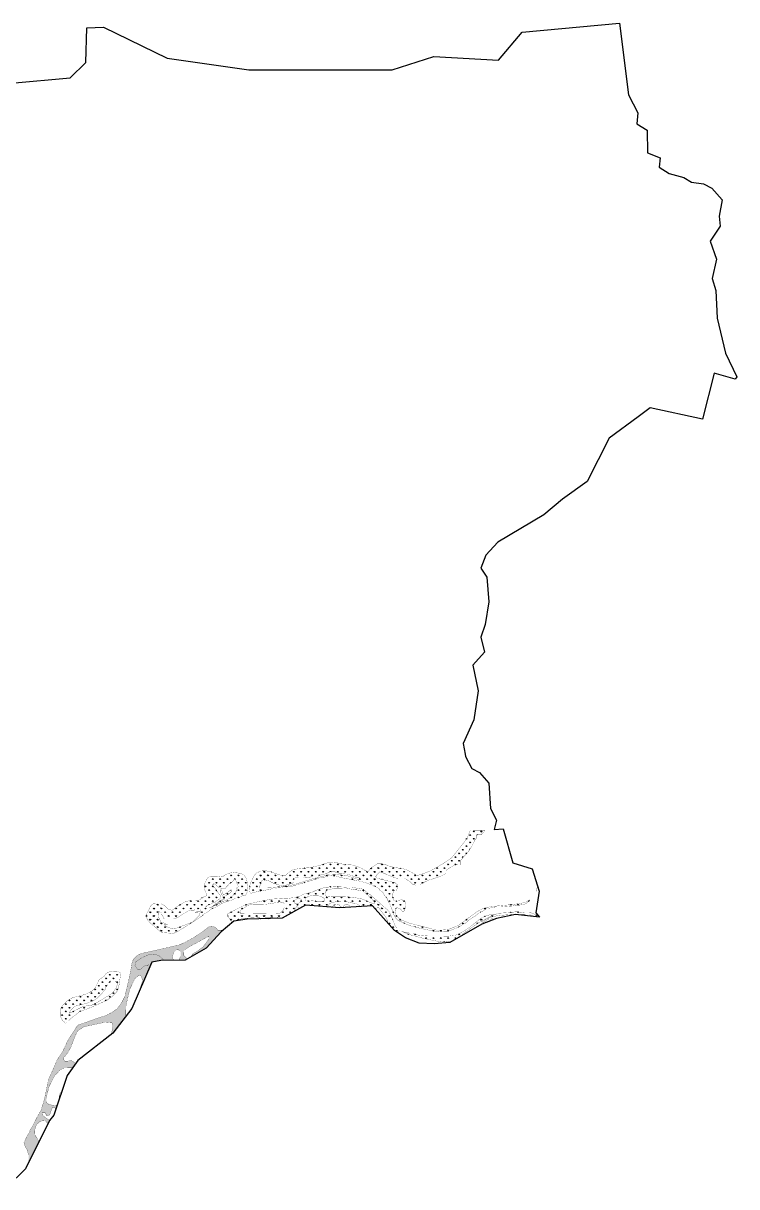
# Model space of a CAD drawing. Header units: metres. Extents: x 325786 to 333768, y 1791370 to 1815015.
# Drawn here: x 330284 to 333768, y 1809332 to 1815015 of the extents above; entities that cross this region are included whole.
import ezdxf

# ---------------------------------------------------------------- set-up
doc = ezdxf.new("R2010")
doc.units = ezdxf.units.M
doc.layers.add('MANGROOVES BUFFER ZONE', color=120, linetype='Continuous')

msp = doc.modelspace()

# ---------------------------------------------------------------- hatches: boundary and pattern name
at = {"layer": 'MANGROOVES BUFFER ZONE'}
h = msp.add_hatch(dxfattribs=at)
h.set_pattern_fill('GRASS', color=256)
h.paths.add_polyline_path([(332098.8, 1810817.9), (332050.3, 1810829.7), (332012, 1810839.1), (332003.8, 1810847.8), (332009, 1810850.4), (332009.1, 1810854.4), (332017.2, 1810862.5), (332017.2, 1810866.5), (332021.3, 1810866.5), (332025.4, 1810870.5), (332033.4, 1810866.4), (332041.5, 1810866.3), (332045.5, 1810862.2), (332049.5, 1810862.2), (332057.6, 1810858.1), (332097.9, 1810841.6), (332114, 1810837.4), (332150.4, 1810837.2), (332162.4, 1810829), (332170.5, 1810824.9), (332178.5, 1810816.7), (332186.5, 1810808.6), (332194.6, 1810808.5), (332198.6, 1810804.4), (332218.8, 1810804.3), (332222.9, 1810808.3), (332235.1, 1810816.3), (332251.3, 1810824.2), (332259.4, 1810828.2), (332295.9, 1810840), (332320.2, 1810847.9), (332344.5, 1810859.9), (332348.6, 1810863.9), (332348.7, 1810876), (332356.8, 1810884), (332377.1, 1810896), (332389.3, 1810904), (332397.4, 1810903.9), (332401.5, 1810907.9), (332405.5, 1810903.8), (332417.6, 1810903.8), (332417.8, 1810924), (332421.8, 1810928), (332425.9, 1810932), (332430, 1810940), (332446.3, 1810956.1), (332454.4, 1810964.1), (332462.6, 1810976.1), (332474.9, 1810996.3), (332491.3, 1811028.5), (332495.4, 1811032.5), (332495.5, 1811040.6), (332499.5, 1811044.6), (332499.6, 1811048.6), (332503.6, 1811052.6), (332523.8, 1811052.5), (332523.9, 1811056.5), (332527.9, 1811060.5), (332538.3, 1811072.5), (332467.6, 1811073), (332450.9, 1811035.4), (332436.3, 1811013.5), (332409.9, 1810981.4), (332377.5, 1810940.4), (332330.8, 1810908.5), (332271.9, 1810874.6), (332208.7, 1810852.1), (332195.6, 1810859.1), (332162.8, 1810877.5), (332140, 1810885.7), (332101.7, 1810890.9), (332074.2, 1810897.3), (332048.9, 1810907.5), (332031.2, 1810910.1), (332011.6, 1810909.2), (331998.9, 1810900.7), (331982.2, 1810888.3), (331967.2, 1810870.4), (331953.7, 1810877.4), (331929.4, 1810891), (331892.3, 1810903.9), (331863, 1810905.5), (331833.6, 1810910.2), (331799.6, 1810918.9), (331770.2, 1810914.2), (331729.2, 1810900.8), (331679.2, 1810890.2), (331654.5, 1810888.9), (331625.4, 1810885.7), (331600.7, 1810880.3), (331579.3, 1810866.4), (331562.5, 1810850.9), (331548.1, 1810851.5), (331508.7, 1810865.1), (331485.4, 1810872.6), (331465.4, 1810876.1), (331444.3, 1810874.5), (331423.2, 1810865.1), (331410.9, 1810851.2), (331399.3, 1810826.3), (331391.3, 1810808.8), (331388.8, 1810790.5), (331390.3, 1810773.8), (331394.2, 1810765), (331410.3, 1810770.2), (331491.3, 1810785.8), (331503.4, 1810789.7), (331515.5, 1810789.6), (331527.7, 1810793.6), (331551.9, 1810793.4), (331552, 1810797.4), (331576.2, 1810797.2), (331600.5, 1810801.1), (331608.6, 1810805), (331612.7, 1810805), (331653.2, 1810816.8), (331657.2, 1810816.8), (331661.3, 1810820.8), (331673.4, 1810820.7), (331673.4, 1810824.7), (331677.5, 1810824.7), (331693.7, 1810828.6), (331730.1, 1810840.5), (331746.3, 1810844.4), (331754.4, 1810844.3), (331778.7, 1810852.2), (331815, 1810847.9), (331851.3, 1810839.5), (331855.4, 1810839.5), (331891.7, 1810831.1), (331919.9, 1810826.8), (331952.2, 1810818.5), (331988.5, 1810806.1), (332020.7, 1810789.7), (332024.7, 1810781.6), (332040.7, 1810769.3), (332052.7, 1810749), (332060.7, 1810740.9), (332060.7, 1810736.8), (332076.6, 1810708.4), (332088.5, 1810676), (332096.4, 1810655.7), (332104.4, 1810643.5), (332116.4, 1810631.3), (332128.5, 1810627.2), (332144.6, 1810618.9), (332176.8, 1810606.6), (332225.2, 1810594.1), (332285.7, 1810581.5), (332310, 1810577.2), (332342.3, 1810581), (332358.5, 1810580.9), (332382.8, 1810588.8), (332411.2, 1810600.7), (332435.5, 1810616.7), (332439.6, 1810620.7), (332439.6, 1810616.6), (332468.1, 1810640.6), (332488.4, 1810652.6), (332508.7, 1810668.6), (332524.9, 1810676.6), (332549.3, 1810692.5), (332557.4, 1810692.5), (332597.8, 1810700.2), (332626.1, 1810700), (332674.6, 1810703.7), (332694.9, 1810707.6), (332707, 1810707.5), (332727.2, 1810711.4), (332739.4, 1810715.3), (332747.5, 1810723.3), (332755.6, 1810727.3), (332757.7, 1810733.4), (332734.1, 1810720.9), (332705.7, 1810715.2), (332647.3, 1810708.4), (332569.8, 1810701.2), (332526, 1810689.8), (332500.2, 1810675.8), (332407.8, 1810608.3), (332360.1, 1810589), (332309.5, 1810584.3), (332172.3, 1810619.1), (332125.3, 1810637.4), (332105.2, 1810657.5), (332099.9, 1810683.3), (332107, 1810695.8), (332124.6, 1810690.5), (332136.8, 1810675.8), (332145.4, 1810680.1), (332153.3, 1810705.2), (332147.2, 1810728.6), (332129.3, 1810735.1), (332108.8, 1810726.1), (332094.8, 1810730.1), (332086.6, 1810757.7), (332092.7, 1810779.2), (332108.1, 1810780.6), (332113.1, 1810806.1)])
h.paths.add_polyline_path([(331927.2, 1810839.4), (331924, 1810834.6), (331911.6, 1810835.5), (331870.8, 1810850.2), (331811.1, 1810858.9), (331780, 1810858.4), (331759.6, 1810851.8), (331708.4, 1810840), (331652.4, 1810822.4), (331599.3, 1810806.6), (331543.7, 1810798.4), (331485.2, 1810793.6), (331440.9, 1810793), (331436.6, 1810794.9), (331451.2, 1810830.5), (331459.3, 1810830.5), (331483.5, 1810826.2), (331507.7, 1810813.9), (331511.7, 1810813.9), (331519.7, 1810809.8), (331523.8, 1810809.8), (331535.9, 1810805.6), (331539.9, 1810801.5), (331543.9, 1810801.5), (331584.4, 1810809.3), (331584.4, 1810813.3), (331596.6, 1810813.2), (331600.6, 1810817.2), (331604.7, 1810821.2), (331604.8, 1810833.4), (331608.9, 1810837.4), (331612.9, 1810841.4), (331617, 1810841.4), (331629.1, 1810845.3), (331653.4, 1810845.1), (331661.4, 1810841), (331669.5, 1810840.9), (331677.6, 1810844.9), (331685.7, 1810844.9), (331697.9, 1810848.8), (331726.1, 1810848.6), (331730.2, 1810852.6), (331738.3, 1810856.6), (331758.6, 1810860.4), (331778.8, 1810868.4), (331791, 1810872.3), (331803.1, 1810872.2), (331811.2, 1810868.1), (331827.3, 1810863.9), (331839.4, 1810863.9), (331855.5, 1810859.7), (331867.7, 1810859.6), (331879.8, 1810855.5), (331899.9, 1810847.2), (331912, 1810843.1), (331920.1, 1810843)], flags=16)
h = msp.add_hatch(dxfattribs=at)
h.set_pattern_fill('GRASS', color=256)
h.paths.add_polyline_path([(332770.1, 1810884.4), (332767.3, 1810885.3), (332770.6, 1810882.9)])
h = msp.add_hatch(dxfattribs=at)
h.set_pattern_fill('GRASS', color=256)
h.paths.add_polyline_path([(331374.3, 1810836.1), (331361.6, 1810855.1), (331342.7, 1810863.6), (331310.4, 1810867.2), (331289.4, 1810863.8), (331273.3, 1810857.6), (331257.2, 1810845.7), (331231.5, 1810849), (331201.9, 1810849.3), (331185.8, 1810843.2), (331178.3, 1810830), (331167.2, 1810807.9), (331168, 1810788.7), (331176.2, 1810768.4), (331180.9, 1810754), (331157, 1810744.4), (331140.6, 1810729), (331097, 1810730.1), (331071.3, 1810722.5), (331038, 1810703.1), (331011.3, 1810682.7), (330989.7, 1810689.8), (330977.1, 1810702.9), (330958.1, 1810714.7), (330933.4, 1810715.2), (330916.3, 1810713.5), (330904.7, 1810702.4), (330895.2, 1810680.1), (330884.1, 1810661.2), (330888.7, 1810640.6), (330895, 1810629.1), (330958.4, 1810574.3), (330992.5, 1810571.5), (331000.6, 1810567.3), (331020.8, 1810571.2), (331028.9, 1810575.2), (331033, 1810575.2), (331057.4, 1810591.1), (331077.6, 1810603.1), (331081.7, 1810607.1), (331097.9, 1810615.1), (331102, 1810619.1), (331110.6, 1810624.7), (331074, 1810611.4), (331037.1, 1810597.1), (331012.3, 1810591.6), (330985.4, 1810602.1), (330972.3, 1810612), (330984.8, 1810611.9), (330988.8, 1810615.9), (330980.8, 1810616), (330972.7, 1810620.1), (330957, 1810624.2), (330943.5, 1810652.1), (330942.7, 1810676.9), (330944.9, 1810676.9), (330952.9, 1810672.8), (330957, 1810672.8), (330956.9, 1810664.7), (330964.9, 1810656.5), (330968.9, 1810644.4), (330972.9, 1810640.3), (331017.3, 1810640), (331029.5, 1810643.9), (331045.7, 1810651.9), (331062, 1810663.9), (331078.2, 1810671.8), (331082.3, 1810675.8), (331090.4, 1810679.8), (331098.5, 1810683.8), (331118.7, 1810683.6), (331122.8, 1810687.6), (331151.1, 1810687.4), (331148.4, 1810675.3), (331130.8, 1810675.4), (331122.6, 1810671.5), (331146.9, 1810671.3), (331147.6, 1810671.4), (331145, 1810659.8), (331110.6, 1810624.7), (331150.8, 1810651), (331163, 1810659), (331158.9, 1810659.1), (331171.1, 1810667), (331179.2, 1810671), (331195.5, 1810683), (331199.5, 1810687), (331223.9, 1810699), (331227.9, 1810698.9), (331252.3, 1810714.9), (331280.7, 1810726.8), (331309, 1810734.7), (331321.2, 1810742.6), (331333.3, 1810742.6), (331357.7, 1810754.5), (331361.7, 1810754.5), (331369.7, 1810757), (331378.2, 1810772.1), (331381.5, 1810797.6)])
h.paths.add_polyline_path([(331232.8, 1810799.9), (331240.8, 1810791.8), (331244.8, 1810791.8), (331244.8, 1810783.7), (331248.7, 1810775.6), (331248.7, 1810771.5), (331252.6, 1810759.4), (331260.6, 1810747.2), (331260.6, 1810739.1), (331256.5, 1810735.1), (331224, 1810715.1), (331203.7, 1810697.9), (331175.4, 1810699.3), (331179.5, 1810703.4), (331203.8, 1810715.3), (331207.9, 1810719.3), (331216, 1810719.2), (331244.4, 1810739.2), (331248.5, 1810747.3), (331248.5, 1810751.3), (331236.5, 1810767.6), (331220.6, 1810791.9), (331216.5, 1810792), (331208.6, 1810808.2), (331212.6, 1810808.2), (331212.7, 1810812.2), (331216.7, 1810812.2)], flags=16)
h.paths.add_polyline_path([(331248.8, 1810787.7), (331256.9, 1810787.6), (331273.1, 1810791.5), (331281.3, 1810803.6), (331285.3, 1810803.6), (331285.4, 1810807.6), (331289.4, 1810811.6), (331293.5, 1810811.6), (331313.8, 1810831.6), (331318.2, 1810838), (331333.8, 1810799.1), (331332, 1810795.1), (331329.7, 1810795.1), (331325.6, 1810791.1), (331328.7, 1810788), (331322.4, 1810773.8), (331307, 1810753.4), (331290.5, 1810740.8), (331204.8, 1810698.5), (331224, 1810711.1), (331256.5, 1810731), (331268.6, 1810739), (331268.7, 1810751.1), (331272.8, 1810755.2), (331285, 1810759.1), (331297.2, 1810771.1), (331301.3, 1810775.1), (331297.3, 1810783.3), (331297.3, 1810779.2), (331293.2, 1810779.2), (331264.8, 1810759.3), (331260.7, 1810759.3), (331256.8, 1810771.4)], flags=16)
h = msp.add_hatch(dxfattribs=at)
h.set_pattern_fill('GRASS', color=256)
h.paths.add_polyline_path([(331606.6, 1810727.2), (331611.4, 1810734.1), (331624.9, 1810741), (331635.7, 1810740), (331641.2, 1810736.2), (331640.2, 1810726.8), (331631.9, 1810718.5), (331622.5, 1810713.6), (331610, 1810716.8)], flags=16)
h.paths.add_polyline_path([(331558.7, 1810713.4), (331558.7, 1810697.9), (331553.2, 1810683.4), (331539.7, 1810669.6), (331526.6, 1810665.1), (331501.1, 1810664.4), (331344.4, 1810666.8), (331346.5, 1810684.1), (331359.6, 1810692.7), (331384.8, 1810707.9), (331411.4, 1810713), (331435.2, 1810712.3), (331467.6, 1810712), (331519.4, 1810719.9), (331551.5, 1810723)], flags=16)
h.paths.add_polyline_path([(331661, 1810742.1), (331679, 1810751.8), (331702.6, 1810755.2), (331721.3, 1810755.2), (331745.6, 1810746.2), (331757.4, 1810737.9), (331753.5, 1810727.1), (331733.1, 1810726.8), (331716.1, 1810726.8), (331706.8, 1810730), (331683.9, 1810727.9), (331664.5, 1810730)], flags=16)
h.paths.add_polyline_path([(331526.9, 1810647.8), (331532.1, 1810640.2), (331530, 1810630.9), (331533.5, 1810624), (331541.1, 1810614.6), (331540.3, 1810607.5), (331538.4, 1810607.6), (331514.1, 1810607.8), (331510.1, 1810611.8), (331510.1, 1810615.9), (331506.1, 1810615.9), (331506.1, 1810619.9), (331506.3, 1810636.1), (331502.2, 1810636.1), (331478, 1810636.3), (331478, 1810640.4), (331469.9, 1810640.4), (331469.9, 1810636.4), (331449.7, 1810636.6), (331441.6, 1810636.6), (331433.5, 1810636.7), (331429.5, 1810636.7), (331413.3, 1810632.8), (331401.2, 1810632.9), (331393.1, 1810633), (331385, 1810629), (331381, 1810633.1), (331376.9, 1810633.1), (331376.9, 1810629), (331360.7, 1810629.2), (331360.8, 1810637.3), (331348.6, 1810633.3), (331340.6, 1810633.4), (331340.6, 1810637.4), (331356.3, 1810643.7), (331396.4, 1810645.4), (331444.5, 1810648.2), (331481.2, 1810648.9), (331508.9, 1810648.5)], flags=16)
h.paths.add_polyline_path([(331757.6, 1810759.8), (331758.3, 1810772.6), (331770.1, 1810782.3), (331799.9, 1810788.9), (331861, 1810789.9), (331942.6, 1810777.5), (331987.7, 1810736.9), (331997.8, 1810725.1), (332000.6, 1810718.5), (331998.5, 1810712.9), (331992.2, 1810715.4), (331932.9, 1810740), (331866.2, 1810749), (331818, 1810748.3), (331792.6, 1810748.3), (331763.8, 1810751.4)], flags=16)
h.paths.add_polyline_path([(332097.5, 1810583.6), (332112.8, 1810573.4), (332120.1, 1810582.8), (332108, 1810595), (332100.1, 1810607.2), (332092.1, 1810627.4), (332080.2, 1810655.8), (332068.3, 1810680.2), (332044.2, 1810700.6), (331980, 1810757.7), (331972, 1810761.8), (331943.9, 1810786.2), (331915.6, 1810790.5), (331887.4, 1810794.8), (331867.2, 1810794.9), (331794.5, 1810799.5), (331786.4, 1810799.6), (331774.2, 1810795.7), (331762.1, 1810795.8), (331713.5, 1810780), (331697.3, 1810772), (331648.7, 1810760.3), (331636.5, 1810752.3), (331608.1, 1810744.4), (331604.1, 1810744.5), (331575.8, 1810740.6), (331551.5, 1810740.8), (331494.9, 1810737.2), (331418, 1810721.7), (331369.4, 1810709.9), (331328.9, 1810690), (331284.2, 1810666.1), (331278.9, 1810663), (331286.9, 1810647.5), (331298.2, 1810634.1), (331299.6, 1810618.5), (331312.7, 1810629.6), (331340.6, 1810634.1), (331340.6, 1810633.4), (331348.6, 1810633.3), (331360.8, 1810637.3), (331360.7, 1810629.2), (331376.9, 1810629), (331376.9, 1810633.1), (331381, 1810633.1), (331385, 1810629), (331393.1, 1810633), (331413.3, 1810632.8), (331429.5, 1810636.7), (331469.9, 1810636.4), (331469.9, 1810640.4), (331478, 1810640.4), (331478, 1810636.3), (331506.3, 1810636.1), (331506.1, 1810615.9), (331510.1, 1810615.9), (331510.1, 1810611.8), (331514.1, 1810607.8), (331540.3, 1810607.5), (331541.1, 1810614.6), (331533.5, 1810624), (331530, 1810630.9), (331532.1, 1810640.2), (331529.7, 1810643.7), (331547.7, 1810644.2), (331607.7, 1810677.7), (331606.7, 1810679.3), (331614.6, 1810691.8), (331617.6, 1810701.3), (331624.6, 1810698.1), (331632.3, 1810691.4), (331662.1, 1810708), (331829.4, 1810694.5), (331990.1, 1810703.9)])
h.paths.add_polyline_path([(331829.4, 1810694.5), (331933.7, 1810700.6), (331933.7, 1810700.6), (331914.6, 1810712.8), (331884.6, 1810720.1), (331850.2, 1810726.4), (331825.1, 1810727), (331800.7, 1810722.5), (331780.2, 1810715.9), (331770.1, 1810699.9), (331769.8, 1810699.3)])
h.paths.add_polyline_path([(331829.4, 1810694.5), (331877.3, 1810697.3), (331877.3, 1810697.5), (331878.7, 1810704.4), (331868.6, 1810711.1), (331855.4, 1810710.4), (331849.1, 1810704.4), (331846, 1810698.5), (331840.4, 1810697.1), (331833.5, 1810700.6), (331827.5, 1810708.6), (331819.9, 1810711.1), (331802.1, 1810708.3), (331792.7, 1810700.3), (331791.6, 1810697.6)])
h.paths.add_polyline_path([(332005.8, 1810686.2), (332063.7, 1810621.5), (332062.7, 1810634.7), (332048.8, 1810657), (332028.9, 1810682.8), (332017.4, 1810698.1), (332006.9, 1810690.8)])
h = msp.add_hatch(dxfattribs=at)
h.set_pattern_fill('GRASS', color=256)
h.paths.add_polyline_path([(331829.4, 1810694.5), (331877.3, 1810697.3), (331877.3, 1810697.5), (331878.7, 1810704.4), (331868.6, 1810711.1), (331855.4, 1810710.4), (331849.1, 1810704.4), (331846, 1810698.5), (331840.4, 1810697.1), (331833.5, 1810700.6), (331827.5, 1810708.6), (331819.9, 1810711.1), (331802.1, 1810708.3), (331792.7, 1810700.3), (331791.6, 1810697.6)])
h = msp.add_hatch(dxfattribs=at)
h.set_pattern_fill('GRASS', color=256)
h.paths.add_polyline_path([(332426.7, 1810560), (332429.8, 1810567.2), (332507.8, 1810621.3), (332559.7, 1810649.8), (332610.6, 1810657.5), (332675.7, 1810663), (332756.7, 1810661.2), (332787.3, 1810651.4), (332805, 1810649.5), (332798.7, 1810657.2), (332783.4, 1810662.4), (332763.3, 1810670.7), (332735, 1810670.9), (332698.7, 1810675.2), (332690.6, 1810675.3), (332654.2, 1810671.5), (332601.6, 1810667.9), (332593.5, 1810663.9), (332577.3, 1810664), (332545, 1810656.2), (332520.6, 1810644.3), (332504.4, 1810632.3), (332459.6, 1810596.3), (332447.4, 1810588.3), (332406.8, 1810564.3), (332390.6, 1810560.4), (332386.6, 1810560.5), (332362.3, 1810556.6), (332257.3, 1810557.4), (332208.8, 1810561.9), (332200.8, 1810566), (332188.7, 1810570.1), (332172.5, 1810570.2), (332156.4, 1810574.4), (332148.3, 1810574.5), (332136.2, 1810578.6), (332160.3, 1810566.3), (332247.1, 1810543.4), (332321.7, 1810528.6), (332356.1, 1810532.4), (332373.2, 1810530.8), (332374.3, 1810530.1)])
h = msp.add_hatch(dxfattribs=at)
h.set_pattern_fill('GRASS', color=256)
h.paths.add_polyline_path([(331085.2, 1810445.5), (331068.2, 1810461.5), (331067.5, 1810483.3), (331079.1, 1810494.5), (331105.3, 1810510.2), (331190, 1810555.8), (331188.9, 1810539.5), (331161.6, 1810504), (331136.5, 1810485), (331109.3, 1810468.1), (331105.2, 1810456.8), (331178, 1810497.7), (331250.4, 1810576.8), (331260.2, 1810585.1), (331260, 1810585.1), (331234.3, 1810586), (331223.6, 1810599), (331205.6, 1810604.9), (331193.1, 1810604.3), (331154.2, 1810574.2), (331117.6, 1810550.3), (331081.1, 1810530.3), (331048.7, 1810514.4), (330947.5, 1810491), (330894.8, 1810479.3), (330882.7, 1810475.3), (330874.6, 1810475.4), (330850.3, 1810467.5), (330838.1, 1810459.5), (330825.9, 1810447.5), (330817.7, 1810435.4), (330813.5, 1810419.3), (330809.3, 1810391), (330800.9, 1810350.7), (330792.5, 1810314.4), (330780, 1810261.9), (330763.5, 1810229.7), (330751.3, 1810213.6), (330743.1, 1810201.6), (330718.7, 1810185.6), (330690.3, 1810169.7), (330641.7, 1810153.9), (330552.6, 1810122.3), (330544.4, 1810114.2), (330532.1, 1810094.1), (330515.8, 1810070), (330499.4, 1810041.8), (330474.7, 1809989.5), (330450.2, 1809953.3), (330425.5, 1809896.9), (330405, 1809852.6), (330404.9, 1809844.5), (330388.1, 1809763.8), (330371.5, 1809707.4), (330351, 1809671.2), (330326.4, 1809622.9), (330322.3, 1809618.9), (330318.2, 1809614.9), (330314.1, 1809602.8), (330318.1, 1809602.7), (330305.9, 1809586.7), (330287, 1809547.1), (330293.7, 1809526.5), (330304, 1809510.5), (330310.2, 1809486.9), (330310.9, 1809453.5), (330360.3, 1809551.9), (330354.8, 1809564.4), (330341.5, 1809584.5), (330339.9, 1809607.8), (330346.8, 1809631.7), (330365.9, 1809652.3), (330390.8, 1809655.5), (330404.7, 1809640.2), (330412.4, 1809655.5), (330409.3, 1809658.4), (330378.8, 1809680.4), (330376.7, 1809693.2), (330391.1, 1809693.7), (330399.2, 1809678.2), (330413.6, 1809683.6), (330418.9, 1809699.6), (330426.4, 1809719.9), (330441.4, 1809716.2), (330442.8, 1809710.5), (330450.2, 1809732.2), (330440.9, 1809727.9), (330430.2, 1809729.5), (330407.9, 1809735.7), (330397.2, 1809743.8), (330396.2, 1809767.8), (330410.6, 1809822.9), (330435.2, 1809871.5), (330463, 1809902), (330482.8, 1809912.2), (330525.4, 1809913.5), (330540.6, 1809935.1), (330517.7, 1809949.1), (330500.4, 1809945.9), (330487.5, 1809945.9), (330480, 1809955.1), (330481.1, 1809964.2), (330488.1, 1809970.1), (330503.1, 1809989.5), (330517.1, 1810015.8), (330534.9, 1810062.1), (330548.9, 1810093.3), (330580.6, 1810113.7), (330683.4, 1810135.7), (330717.3, 1810132.5), (330721.6, 1810118), (330714.4, 1810076), (330722, 1810081.8), (330786.9, 1810166.3), (330784.5, 1810165.5), (330786.1, 1810219.1), (330804, 1810297), (330828.4, 1810347.3), (330846.8, 1810364.1), (330859.8, 1810361.4), (330867.2, 1810340.7), (330846.7, 1810276.7), (330912.1, 1810428.6), (330956.4, 1810438.1), (331019, 1810438.7), (331018.5, 1810440.4), (331010.7, 1810451.3), (331019.2, 1810475.5), (331032.8, 1810489.1), (331041, 1810490.1), (331052.9, 1810481.9), (331052.9, 1810459.5), (331043.6, 1810439), (331074, 1810439.2)])
h = msp.add_hatch(dxfattribs=at)
h.set_pattern_fill('GRASS', color=256)
h.paths.add_polyline_path([(330690.9, 1810242.4), (330703.1, 1810250.4), (330719.4, 1810262.4), (330739.7, 1810282.4), (330743.8, 1810290.5), (330748, 1810302.6), (330752.1, 1810318.7), (330760.3, 1810376.2), (330747.4, 1810383), (330720.7, 1810384.4), (330696.1, 1810380), (330686, 1810370.8), (330676.3, 1810358), (330655.1, 1810344.7), (330635, 1810302.9), (330619.3, 1810288.3), (330587.6, 1810272), (330552.1, 1810263.1), (330521.9, 1810254.4), (330499.3, 1810241.4), (330482.6, 1810225.2), (330468.7, 1810206.9), (330464, 1810186), (330464.5, 1810165.2), (330477.5, 1810143.2), (330492, 1810130.8), (330500.2, 1810138.8), (330516.5, 1810154.9), (330532.7, 1810166.9), (330549, 1810178.9), (330557.1, 1810186.9), (330569.3, 1810190.8), (330609.8, 1810206.7), (330638.2, 1810218.6)])
h.paths.add_polyline_path([(330533.1, 1810211.3), (330541.2, 1810215.3), (330557.4, 1810219.2), (330601.9, 1810231), (330618.1, 1810238.9), (330622.2, 1810238.9), (330646.6, 1810254.9), (330654.7, 1810262.9), (330666.9, 1810274.9), (330675.1, 1810287), (330683.2, 1810295), (330687.4, 1810307.1), (330695.6, 1810319.2), (330699.6, 1810319.1), (330699.7, 1810327.2), (330707.8, 1810331.2), (330711.8, 1810335.2), (330711.9, 1810339.2), (330732.1, 1810339.1), (330732, 1810335), (330740.1, 1810330.9), (330744.1, 1810326.9), (330746.6, 1810326.8), (330736, 1810300.7), (330718.3, 1810277.6), (330684.7, 1810256.4), (330641.3, 1810230.7), (330614.2, 1810217.4), (330604.8, 1810219.9), (330569.3, 1810209.5), (330533.3, 1810191.8), (330508.6, 1810180.2), (330508.6, 1810183.2), (330516.8, 1810195.3)], flags=16)

# ---------------------------------------------------------------- linework, layer by layer
at = {"color": 3}
msp.add_lwpolyline([(330225.1, 1814722.8), (330513.4, 1814749.1), (330589.4, 1814823.4), (330594, 1814992.9), (330675.1, 1814996.6), (330986.2, 1814845.3), (331385.9, 1814787.6), (332085.4, 1814787.3), (332289.4, 1814853.3), (332604.8, 1814834.2), (332721.2, 1814972.2), (333195.4, 1815015.1), (333239.7, 1814664.9), (333285.2, 1814578.1), (333281, 1814523.3), (333330.7, 1814492.5), (333332.6, 1814381.5), (333394.3, 1814358.1), (333389.5, 1814312.6), (333439, 1814281.6), (333510.1, 1814262.1), (333547.1, 1814238.8), (333606.4, 1814231.5), (333647.4, 1814208.9), (333696.9, 1814153.5), (333682.4, 1814072.7), (333687.1, 1814024.9), (333637.8, 1813951.6), (333669.6, 1813863.2), (333648.4, 1813769.1), (333666.4, 1813709.8), (333673, 1813574.7), (333713.7, 1813403.2), (333768.3, 1813288.8), (333760.8, 1813277.3), (333658.3, 1813305.8), (333600.8, 1813081.6), (333345.5, 1813137.1), (333286.7, 1813093.4), (333145.6, 1812988.3), (333038.2, 1812777.7), (332917.5, 1812690.8), (332826.3, 1812613.4), (332602.3, 1812480.3), (332543.2, 1812417.1), (332518.7, 1812353), (332547.4, 1812309.5), (332557.1, 1812189.7), (332539.8, 1812077.8), (332519.2, 1812016.2), (332536.3, 1811943.7), (332479.4, 1811880.6), (332506, 1811755.3), (332483.9, 1811613.7), (332432.1, 1811497.5), (332442.2, 1811445), (332444.5, 1811433.3), (332474.8, 1811374.4), (332511.3, 1811356.4), (332557.4, 1811302.9), (332565.1, 1811179.3), (332594.9, 1811122.5), (332583.2, 1811076.7), (332628.1, 1811080.9), (332674.6, 1810914), (332770.1, 1810884.4), (332803.4, 1810776), (332787.9, 1810670.5), (332805, 1810649.5), (332688.1, 1810662.1), (332595.6, 1810643.3), (332524.1, 1810615.7), (332366.5, 1810525.7), (332290.1, 1810518.1), (332217.5, 1810521.9), (332150.8, 1810548.2), (332097.5, 1810583.6), (331990.1, 1810703.9), (331829.4, 1810694.5), (331662.1, 1810708), (331547.7, 1810644.2), (331377.9, 1810640.1), (331312.7, 1810629.6), (331250.4, 1810576.8), (331178, 1810497.7), (331074, 1810439.2), (330956.4, 1810438.1), (330912.1, 1810428.6), (330814.9, 1810202.9), (330722, 1810081.8), (330550.7, 1809949.5), (330499.1, 1809875.9), (330433.1, 1809681.9), (330412.3, 1809655.5), (330294.3, 1809420.5), (330205.8, 1809332.5)], dxfattribs=at)
at = {"layer": 'MANGROOVES BUFFER ZONE', "const_width": 1}
for points in [[(332098.8, 1810817.9), (332050.3, 1810829.7), (332012, 1810839.1), (332003.8, 1810847.8), (332009, 1810850.4), (332009.1, 1810854.4), (332017.2, 1810862.5), (332017.2, 1810866.5), (332021.3, 1810866.5), (332025.4, 1810870.5), (332033.4, 1810866.4), (332041.5, 1810866.3), (332045.5, 1810862.2), (332049.5, 1810862.2), (332057.6, 1810858.1), (332097.9, 1810841.6), (332114, 1810837.4), (332150.4, 1810837.2), (332162.4, 1810829), (332170.5, 1810824.9), (332178.5, 1810816.7), (332186.5, 1810808.6), (332194.6, 1810808.5), (332198.6, 1810804.4), (332218.8, 1810804.3), (332222.9, 1810808.3), (332235.1, 1810816.3), (332251.3, 1810824.2), (332259.4, 1810828.2), (332295.9, 1810840), (332320.2, 1810847.9), (332344.5, 1810859.9), (332348.6, 1810863.9), (332348.7, 1810876), (332356.8, 1810884), (332377.1, 1810896), (332389.3, 1810904), (332397.4, 1810903.9), (332401.5, 1810907.9), (332405.5, 1810903.8), (332417.6, 1810903.8), (332417.8, 1810924), (332421.8, 1810928), (332425.9, 1810932), (332430, 1810940), (332446.3, 1810956.1), (332454.4, 1810964.1), (332462.6, 1810976.1), (332474.9, 1810996.3), (332491.3, 1811028.5), (332495.4, 1811032.5), (332495.5, 1811040.6), (332499.5, 1811044.6), (332499.6, 1811048.6), (332503.6, 1811052.6), (332523.8, 1811052.5), (332523.9, 1811056.5), (332527.9, 1811060.5), (332538.3, 1811072.5), (332467.6, 1811073), (332450.9, 1811035.4), (332436.3, 1811013.5), (332409.9, 1810981.4), (332377.5, 1810940.4), (332330.8, 1810908.5), (332271.9, 1810874.6), (332208.7, 1810852.1), (332195.6, 1810859.1), (332162.8, 1810877.5), (332140, 1810885.7), (332101.7, 1810890.9), (332074.2, 1810897.3), (332048.9, 1810907.5), (332031.2, 1810910.1), (332011.6, 1810909.2), (331998.9, 1810900.7), (331982.2, 1810888.3), (331967.2, 1810870.4), (331953.7, 1810877.4), (331929.4, 1810891), (331892.3, 1810903.9), (331863, 1810905.5), (331833.6, 1810910.2), (331799.6, 1810918.9), (331770.2, 1810914.2), (331729.2, 1810900.8), (331679.2, 1810890.2), (331654.5, 1810888.9), (331625.4, 1810885.7), (331600.7, 1810880.3), (331579.3, 1810866.4), (331562.5, 1810850.9), (331548.1, 1810851.5), (331508.7, 1810865.1), (331485.4, 1810872.6), (331465.4, 1810876.1), (331444.3, 1810874.5), (331423.2, 1810865.1), (331410.9, 1810851.2), (331399.3, 1810826.3), (331391.3, 1810808.8), (331388.8, 1810790.5), (331390.3, 1810773.8), (331394.2, 1810765), (331410.3, 1810770.2), (331491.3, 1810785.8), (331503.4, 1810789.7), (331515.5, 1810789.6), (331527.7, 1810793.6), (331551.9, 1810793.4), (331552, 1810797.4), (331576.2, 1810797.2), (331600.5, 1810801.1), (331608.6, 1810805), (331612.7, 1810805), (331653.2, 1810816.8), (331657.2, 1810816.8), (331661.3, 1810820.8), (331673.4, 1810820.7), (331673.4, 1810824.7), (331677.5, 1810824.7), (331693.7, 1810828.6), (331730.1, 1810840.5), (331746.3, 1810844.4), (331754.4, 1810844.3), (331778.7, 1810852.2), (331815, 1810847.9), (331851.3, 1810839.5), (331855.4, 1810839.5), (331891.7, 1810831.1), (331919.9, 1810826.8), (331952.2, 1810818.5), (331988.5, 1810806.1), (332020.7, 1810789.7), (332024.7, 1810781.6), (332040.7, 1810769.3), (332052.7, 1810749), (332060.7, 1810740.9), (332060.7, 1810736.8), (332076.6, 1810708.4), (332088.5, 1810676), (332096.4, 1810655.7), (332104.4, 1810643.5), (332116.4, 1810631.3), (332128.5, 1810627.2), (332144.6, 1810618.9), (332176.8, 1810606.6), (332225.2, 1810594.1), (332285.7, 1810581.5), (332310, 1810577.2), (332342.3, 1810581), (332358.5, 1810580.9), (332382.8, 1810588.8), (332411.2, 1810600.7), (332435.5, 1810616.7), (332439.6, 1810620.7), (332439.6, 1810616.6), (332468.1, 1810640.6), (332488.4, 1810652.6), (332508.7, 1810668.6), (332524.9, 1810676.6), (332549.3, 1810692.5), (332557.4, 1810692.5), (332597.8, 1810700.2), (332626.1, 1810700), (332674.6, 1810703.7), (332694.9, 1810707.6), (332707, 1810707.5), (332727.2, 1810711.4), (332739.4, 1810715.3), (332747.5, 1810723.3), (332755.6, 1810727.3), (332757.7, 1810733.4), (332734.1, 1810720.9), (332705.7, 1810715.2), (332647.3, 1810708.4), (332569.8, 1810701.2), (332526, 1810689.8), (332500.2, 1810675.8), (332407.8, 1810608.3), (332360.1, 1810589), (332309.5, 1810584.3), (332172.3, 1810619.1), (332125.3, 1810637.4), (332105.2, 1810657.5), (332099.9, 1810683.3), (332107, 1810695.8), (332124.6, 1810690.5), (332136.8, 1810675.8), (332145.4, 1810680.1), (332153.3, 1810705.2), (332147.2, 1810728.6), (332129.3, 1810735.1), (332108.8, 1810726.1), (332094.8, 1810730.1), (332086.6, 1810757.7), (332092.7, 1810779.2), (332108.1, 1810780.6), (332113.1, 1810806.1), (332098.8, 1810817.9)], [(331374.3, 1810836.1), (331361.6, 1810855.1), (331342.7, 1810863.6), (331310.4, 1810867.2), (331289.4, 1810863.8), (331273.3, 1810857.6), (331257.2, 1810845.7), (331231.5, 1810849), (331201.9, 1810849.3), (331185.8, 1810843.2), (331178.3, 1810830), (331167.2, 1810807.9), (331168, 1810788.7), (331176.2, 1810768.4), (331180.9, 1810754), (331157, 1810744.4), (331140.6, 1810729), (331097, 1810730.1), (331071.3, 1810722.5), (331038, 1810703.1), (331011.3, 1810682.7), (330989.7, 1810689.8), (330977.1, 1810702.9), (330958.1, 1810714.7), (330933.4, 1810715.2), (330916.3, 1810713.5), (330904.7, 1810702.4), (330895.2, 1810680.1), (330884.1, 1810661.2), (330888.7, 1810640.6), (330895, 1810629.1), (330958.4, 1810574.3), (330992.5, 1810571.5), (331000.6, 1810567.3), (331020.8, 1810571.2), (331028.9, 1810575.2), (331033, 1810575.2), (331057.4, 1810591.1), (331077.6, 1810603.1), (331081.7, 1810607.1), (331097.9, 1810615.1), (331102, 1810619.1), (331110.6, 1810624.7), (331074, 1810611.4), (331037.1, 1810597.1), (331012.3, 1810591.6), (330985.4, 1810602.1), (330972.3, 1810612), (330984.8, 1810611.9), (330988.8, 1810615.9), (330980.8, 1810616), (330972.7, 1810620.1), (330957, 1810624.2), (330943.5, 1810652.1), (330942.7, 1810676.9), (330944.9, 1810676.9), (330952.9, 1810672.8), (330957, 1810672.8), (330956.9, 1810664.7), (330964.9, 1810656.5), (330968.9, 1810644.4), (330972.9, 1810640.3), (331017.3, 1810640), (331029.5, 1810643.9), (331045.7, 1810651.9), (331062, 1810663.9), (331078.2, 1810671.8), (331082.3, 1810675.8), (331090.4, 1810679.8), (331098.5, 1810683.8), (331118.7, 1810683.6), (331122.8, 1810687.6), (331151.1, 1810687.4), (331148.4, 1810675.3), (331130.8, 1810675.4), (331122.6, 1810671.5), (331146.9, 1810671.3), (331147.6, 1810671.4), (331145, 1810659.8), (331110.6, 1810624.7), (331150.8, 1810651), (331163, 1810659), (331158.9, 1810659.1), (331171.1, 1810667), (331179.2, 1810671), (331195.5, 1810683), (331199.5, 1810687), (331223.9, 1810699), (331227.9, 1810698.9), (331252.3, 1810714.9), (331280.7, 1810726.8), (331309, 1810734.7), (331321.2, 1810742.6), (331333.3, 1810742.6), (331357.7, 1810754.5), (331361.7, 1810754.5), (331369.7, 1810757), (331378.2, 1810772.1), (331381.5, 1810797.6), (331374.3, 1810836.1)], [(331248.8, 1810787.7), (331256.9, 1810787.6), (331273.1, 1810791.5), (331281.3, 1810803.6), (331285.3, 1810803.6), (331285.4, 1810807.6), (331289.4, 1810811.6), (331293.5, 1810811.6), (331313.8, 1810831.6), (331318.2, 1810838), (331333.8, 1810799.1), (331332, 1810795.1), (331329.7, 1810795.1), (331325.6, 1810791.1), (331328.7, 1810788), (331322.4, 1810773.8), (331307, 1810753.4), (331290.5, 1810740.8), (331204.8, 1810698.5), (331224, 1810711.1), (331256.5, 1810731), (331268.6, 1810739), (331268.7, 1810751.1), (331272.8, 1810755.2), (331285, 1810759.1), (331297.2, 1810771.1), (331301.3, 1810775.1), (331297.3, 1810783.3), (331297.3, 1810779.2), (331293.2, 1810779.2), (331264.8, 1810759.3), (331260.7, 1810759.3), (331256.8, 1810771.4), (331248.8, 1810787.7)], [(331927.2, 1810839.4), (331924, 1810834.6), (331911.6, 1810835.5), (331870.8, 1810850.2), (331811.1, 1810858.9), (331780, 1810858.4), (331759.6, 1810851.8), (331708.4, 1810840), (331652.4, 1810822.4), (331599.3, 1810806.6), (331543.7, 1810798.4), (331485.2, 1810793.6), (331440.9, 1810793), (331436.6, 1810794.9), (331451.2, 1810830.5), (331459.3, 1810830.5), (331483.5, 1810826.2), (331507.7, 1810813.9), (331511.7, 1810813.9), (331519.7, 1810809.8), (331523.8, 1810809.8), (331535.9, 1810805.6), (331539.9, 1810801.5), (331543.9, 1810801.5), (331584.4, 1810809.3), (331584.4, 1810813.3), (331596.6, 1810813.2), (331600.6, 1810817.2), (331604.7, 1810821.2), (331604.8, 1810833.4), (331608.9, 1810837.4), (331612.9, 1810841.4), (331617, 1810841.4), (331629.1, 1810845.3), (331653.4, 1810845.1), (331661.4, 1810841), (331669.5, 1810840.9), (331677.6, 1810844.9), (331685.7, 1810844.9), (331697.9, 1810848.8), (331726.1, 1810848.6), (331730.2, 1810852.6), (331738.3, 1810856.6), (331758.6, 1810860.4), (331778.8, 1810868.4), (331791, 1810872.3), (331803.1, 1810872.2), (331811.2, 1810868.1), (331827.3, 1810863.9), (331839.4, 1810863.9), (331855.5, 1810859.7), (331867.7, 1810859.6), (331879.8, 1810855.5), (331899.9, 1810847.2), (331912, 1810843.1), (331920.1, 1810843), (331927.2, 1810839.4)], [(331232.8, 1810799.9), (331240.8, 1810791.8), (331244.8, 1810791.8), (331244.8, 1810783.7), (331248.7, 1810775.6), (331248.7, 1810771.5), (331252.6, 1810759.4), (331260.6, 1810747.2), (331260.6, 1810739.1), (331256.5, 1810735.1), (331224, 1810715.1), (331203.7, 1810697.9), (331175.4, 1810699.3), (331179.5, 1810703.4), (331203.8, 1810715.3), (331207.9, 1810719.3), (331216, 1810719.2), (331244.4, 1810739.2), (331248.5, 1810747.3), (331248.5, 1810751.3), (331236.5, 1810767.6), (331220.6, 1810791.9), (331216.5, 1810792), (331208.6, 1810808.2), (331212.6, 1810808.2), (331212.7, 1810812.2), (331216.7, 1810812.2), (331232.8, 1810799.9)], [(331757.6, 1810759.8), (331758.3, 1810772.6), (331770.1, 1810782.3), (331799.9, 1810788.9), (331861, 1810789.9), (331942.6, 1810777.5), (331987.7, 1810736.9), (331997.8, 1810725.1), (332000.6, 1810718.5), (331998.5, 1810712.9), (331992.2, 1810715.4), (331932.9, 1810740), (331866.2, 1810749), (331818, 1810748.3), (331792.6, 1810748.3), (331763.8, 1810751.4), (331757.6, 1810759.8)], [(331558.7, 1810713.4), (331558.7, 1810697.9), (331553.2, 1810683.4), (331539.7, 1810669.6), (331526.6, 1810665.1), (331501.1, 1810664.4), (331344.4, 1810666.8), (331346.5, 1810684.1), (331359.6, 1810692.7), (331384.8, 1810707.9), (331411.4, 1810713), (331435.2, 1810712.3), (331467.6, 1810712), (331519.4, 1810719.9), (331551.5, 1810723), (331558.7, 1810713.4)], [(331606.6, 1810727.2), (331611.4, 1810734.1), (331624.9, 1810741), (331635.7, 1810740), (331641.2, 1810736.2), (331640.2, 1810726.8), (331631.9, 1810718.5), (331622.5, 1810713.6), (331610, 1810716.8), (331606.6, 1810727.2)], [(331661, 1810742.1), (331679, 1810751.8), (331702.6, 1810755.2), (331721.3, 1810755.2), (331745.6, 1810746.2), (331757.4, 1810737.9), (331753.5, 1810727.1), (331733.1, 1810726.8), (331716.1, 1810726.8), (331706.8, 1810730), (331683.9, 1810727.9), (331664.5, 1810730), (331661, 1810742.1)], [(330690.9, 1810242.4), (330703.1, 1810250.4), (330719.4, 1810262.4), (330739.7, 1810282.4), (330743.8, 1810290.5), (330748, 1810302.6), (330752.1, 1810318.7), (330760.3, 1810376.2), (330747.4, 1810383), (330720.7, 1810384.4), (330696.1, 1810380), (330686, 1810370.8), (330676.3, 1810358), (330655.1, 1810344.7), (330635, 1810302.9), (330619.3, 1810288.3), (330587.6, 1810272), (330552.1, 1810263.1), (330521.9, 1810254.4), (330499.3, 1810241.4), (330482.6, 1810225.2), (330468.7, 1810206.9), (330464, 1810186), (330464.5, 1810165.2), (330477.5, 1810143.2), (330492, 1810130.8), (330500.2, 1810138.8), (330516.5, 1810154.9), (330532.7, 1810166.9), (330549, 1810178.9), (330557.1, 1810186.9), (330569.3, 1810190.8), (330609.8, 1810206.7), (330638.2, 1810218.6), (330690.9, 1810242.4)], [(330533.1, 1810211.3), (330541.2, 1810215.3), (330557.4, 1810219.2), (330601.9, 1810231), (330618.1, 1810238.9), (330622.2, 1810238.9), (330646.6, 1810254.9), (330654.7, 1810262.9), (330666.9, 1810274.9), (330675.1, 1810287), (330683.2, 1810295), (330687.4, 1810307.1), (330695.6, 1810319.2), (330699.6, 1810319.1), (330699.7, 1810327.2), (330707.8, 1810331.2), (330711.8, 1810335.2), (330711.9, 1810339.2), (330732.1, 1810339.1), (330732, 1810335), (330740.1, 1810330.9), (330744.1, 1810326.9), (330746.6, 1810326.8), (330736, 1810300.7), (330718.3, 1810277.6), (330684.7, 1810256.4), (330641.3, 1810230.7), (330614.2, 1810217.4), (330604.8, 1810219.9), (330569.3, 1810209.5), (330533.3, 1810191.8), (330508.6, 1810180.2), (330508.6, 1810183.2), (330516.8, 1810195.3), (330533.1, 1810211.3)]]:
    msp.add_lwpolyline(points, close=True, dxfattribs=at)
for points in [[(332767.3, 1810885.3), (332770.6, 1810882.9)], [(332112.8, 1810573.4), (332120.1, 1810582.8), (332108, 1810595), (332100.1, 1810607.2), (332092.1, 1810627.4), (332080.2, 1810655.8), (332068.3, 1810680.2), (332044.2, 1810700.6), (331980, 1810757.7), (331972, 1810761.8), (331943.9, 1810786.2), (331915.6, 1810790.5), (331887.4, 1810794.8), (331867.2, 1810794.9), (331794.5, 1810799.5), (331786.4, 1810799.6), (331774.2, 1810795.7), (331762.1, 1810795.8), (331713.5, 1810780), (331697.3, 1810772), (331648.7, 1810760.3), (331636.5, 1810752.3), (331608.1, 1810744.4), (331604.1, 1810744.5), (331575.8, 1810740.6), (331551.5, 1810740.8), (331494.9, 1810737.2), (331418, 1810721.7), (331369.4, 1810709.9), (331328.9, 1810690), (331284.2, 1810666.1), (331278.9, 1810663), (331286.9, 1810647.5), (331298.2, 1810634.1), (331299.6, 1810618.5)], [(332795.7, 1810801), (332792.5, 1810791.7), (332788.4, 1810783.6), (332787.7, 1810690.7), (332790.5, 1810687.8)], [(332802.2, 1810768.2), (332801.5, 1810768.9), (332802.1, 1810780.3)], [(331769.8, 1810699.3), (331770.1, 1810699.9), (331780.2, 1810715.9), (331800.7, 1810722.5), (331825.1, 1810727), (331850.2, 1810726.4), (331884.6, 1810720.1), (331914.6, 1810712.8), (331933.7, 1810700.6), (331933.7, 1810700.6)], [(331791.6, 1810697.6), (331792.7, 1810700.3), (331802.1, 1810708.3), (331819.9, 1810711.1), (331827.5, 1810708.6), (331833.5, 1810700.6), (331840.4, 1810697.1), (331846, 1810698.5), (331849.1, 1810704.4), (331855.4, 1810710.4), (331868.6, 1810711.1), (331878.7, 1810704.4), (331877.3, 1810697.5), (331877.3, 1810697.3)], [(331877.3, 1810697.3), (331877.3, 1810697.5), (331878.7, 1810704.4), (331868.6, 1810711.1), (331855.4, 1810710.4), (331849.1, 1810704.4), (331846, 1810698.5), (331840.4, 1810697.1), (331833.5, 1810700.6), (331827.5, 1810708.6), (331819.9, 1810711.1), (331802.1, 1810708.3), (331792.7, 1810700.3), (331791.6, 1810697.6)], [(331340.6, 1810634.1), (331340.6, 1810637.4), (331356.3, 1810643.7), (331396.4, 1810645.4), (331444.5, 1810648.2), (331481.2, 1810648.9), (331508.9, 1810648.5), (331526.9, 1810647.8), (331529.7, 1810643.7)], [(331607.7, 1810677.7), (331606.7, 1810679.3), (331614.6, 1810691.8), (331617.6, 1810701.3), (331624.6, 1810698.1), (331632.3, 1810691.4)], [(332005.8, 1810686.2), (332006.9, 1810690.8), (332017.4, 1810698.1), (332028.9, 1810682.8), (332048.8, 1810657), (332062.7, 1810634.7), (332063.7, 1810621.5)], [(332798.7, 1810657.2), (332783.4, 1810662.4), (332763.3, 1810670.7), (332735, 1810670.9), (332698.7, 1810675.2), (332690.6, 1810675.3), (332654.2, 1810671.5), (332601.6, 1810667.9), (332593.5, 1810663.9), (332577.3, 1810664), (332545, 1810656.2), (332520.6, 1810644.3), (332504.4, 1810632.3), (332459.6, 1810596.3), (332447.4, 1810588.3), (332406.8, 1810564.3), (332390.6, 1810560.4), (332386.6, 1810560.5), (332362.3, 1810556.6), (332257.3, 1810557.4), (332208.8, 1810561.9), (332200.8, 1810566), (332188.7, 1810570.1), (332172.5, 1810570.2), (332156.4, 1810574.4), (332148.3, 1810574.5), (332136.2, 1810578.6), (332160.3, 1810566.3), (332247.1, 1810543.4), (332321.7, 1810528.6), (332356.1, 1810532.4), (332373.2, 1810530.8), (332374.3, 1810530.1)], [(332426.7, 1810560), (332429.8, 1810567.2), (332507.8, 1810621.3), (332559.7, 1810649.8), (332610.6, 1810657.5), (332675.7, 1810663), (332756.7, 1810661.2), (332787.3, 1810651.4)], [(331260.2, 1810585.1), (331260, 1810585.1), (331234.3, 1810586), (331223.6, 1810599), (331205.6, 1810604.9), (331193.1, 1810604.3), (331154.2, 1810574.2), (331117.6, 1810550.3), (331081.1, 1810530.3), (331048.7, 1810514.4), (330947.5, 1810491), (330894.8, 1810479.3), (330882.7, 1810475.3), (330874.6, 1810475.4), (330850.3, 1810467.5), (330838.1, 1810459.5), (330825.9, 1810447.5), (330817.7, 1810435.4), (330813.5, 1810419.3), (330809.3, 1810391), (330800.9, 1810350.7), (330792.5, 1810314.4), (330780, 1810261.9), (330763.5, 1810229.7), (330751.3, 1810213.6), (330743.1, 1810201.6), (330718.7, 1810185.6), (330690.3, 1810169.7), (330641.7, 1810153.9), (330552.6, 1810122.3), (330544.4, 1810114.2), (330532.1, 1810094.1), (330515.8, 1810070), (330499.4, 1810041.8), (330474.7, 1809989.5), (330450.2, 1809953.3), (330425.5, 1809896.9), (330405, 1809852.6), (330404.9, 1809844.5), (330388.1, 1809763.8), (330371.5, 1809707.4), (330351, 1809671.2), (330326.4, 1809622.9), (330322.3, 1809618.9), (330318.2, 1809614.9), (330314.1, 1809602.8), (330318.1, 1809602.7), (330305.9, 1809586.7), (330287, 1809547.1), (330293.7, 1809526.5), (330304, 1809510.5), (330310.2, 1809486.9), (330310.9, 1809453.5)], [(332579.7, 1810637.2), (332577.2, 1810639.8), (332565.1, 1810648), (332561.1, 1810648), (332557, 1810644), (332552.9, 1810644), (332540.8, 1810636), (332528.6, 1810628), (332524.5, 1810624), (332524.5, 1810620), (332544.8, 1810632), (332556.9, 1810639.9), (332561, 1810639.9), (332565, 1810639.9), (332572.3, 1810634.3)], [(331085.2, 1810445.5), (331068.2, 1810461.5), (331067.5, 1810483.3), (331079.1, 1810494.5), (331105.3, 1810510.2), (331190, 1810555.8), (331188.9, 1810539.5), (331161.6, 1810504), (331136.5, 1810485), (331109.3, 1810468.1), (331105.2, 1810456.8)], [(331019, 1810438.7), (331018.5, 1810440.4), (331010.7, 1810451.3), (331019.2, 1810475.5), (331032.8, 1810489.1), (331041, 1810490.1), (331052.9, 1810481.9), (331052.9, 1810459.5), (331043.6, 1810439)], [(330909.5, 1810422.6), (330906.5, 1810422.6), (330902.4, 1810418.6), (330898.4, 1810418.6), (330894.3, 1810418.6), (330894.3, 1810414.6), (330890.3, 1810414.6), (330890.3, 1810412.5), (330882.3, 1810415.6), (330870.8, 1810406.7), (330857.5, 1810394.5), (330840.8, 1810395.5), (330829.2, 1810412.9), (330833.3, 1810431.2), (330865.7, 1810452), (330894.9, 1810464.6), (330920.5, 1810468.7), (330946, 1810461.5), (330966.8, 1810443.1), (330971.7, 1810438.3)], [(330786.9, 1810166.3), (330784.5, 1810165.5), (330786.1, 1810219.1), (330804, 1810297), (330828.4, 1810347.3), (330846.8, 1810364.1), (330859.8, 1810361.4), (330867.2, 1810340.7), (330846.7, 1810276.7)], [(330540.6, 1809935.1), (330517.7, 1809949.1), (330500.4, 1809945.9), (330487.5, 1809945.9), (330480, 1809955.1), (330481.1, 1809964.2), (330488.1, 1809970.1), (330503.1, 1809989.5), (330517.1, 1810015.8), (330534.9, 1810062.1), (330548.9, 1810093.3), (330580.6, 1810113.7), (330683.4, 1810135.7), (330717.3, 1810132.5), (330721.6, 1810118), (330714.4, 1810076)], [(330450.2, 1809732.2), (330440.9, 1809727.9), (330430.2, 1809729.5), (330407.9, 1809735.7), (330397.2, 1809743.8), (330396.2, 1809767.8), (330410.6, 1809822.9), (330435.2, 1809871.5), (330463, 1809902), (330482.8, 1809912.2), (330525.4, 1809913.5)], [(330470, 1809790.5), (330467.1, 1809793.7), (330459.1, 1809780.9), (330459.1, 1809758.3)], [(330412.4, 1809655.5), (330409.3, 1809658.4), (330378.8, 1809680.4), (330376.7, 1809693.2), (330391.1, 1809693.7), (330399.2, 1809678.2), (330413.6, 1809683.6), (330418.9, 1809699.6), (330426.4, 1809719.9), (330441.4, 1809716.2), (330442.8, 1809710.5)], [(330360.3, 1809551.9), (330354.8, 1809564.4), (330341.5, 1809584.5), (330339.9, 1809607.8), (330346.8, 1809631.7), (330365.9, 1809652.3), (330390.8, 1809655.5), (330404.7, 1809640.2)]]:
    msp.add_lwpolyline(points, dxfattribs=at)

doc.saveas('drawing.dxf')
